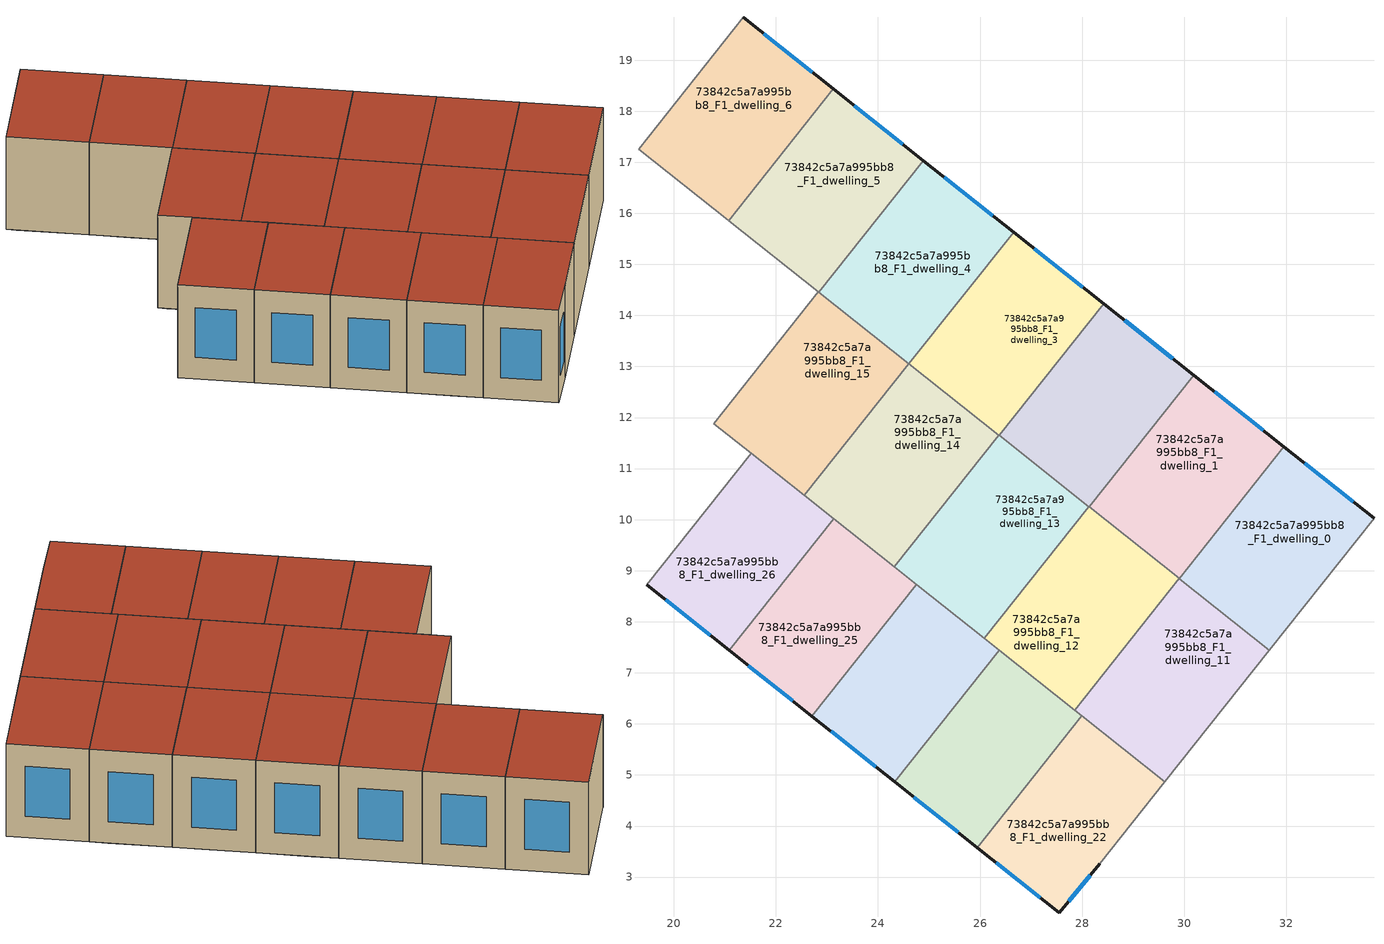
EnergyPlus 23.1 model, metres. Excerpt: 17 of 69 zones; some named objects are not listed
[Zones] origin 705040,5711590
73842c5a7a995bb8_F1_dwelling_0
 floor to 73842c5a7a995bb8_F0_dwelling_0 (EU_floor_Construction): 33.71,10.03 32.18,8.09 30.41,9.49 31.95,11.43 z3
 floor to 73842c5a7a995bb8_F0_dwelling_9 (EU_floor_Construction): 32.18,8.09 31.67,7.45 29.9,8.85 30.41,9.49 z3
 wall outside (EU_wall_Construction): 33.71,10.03 31.95,11.43 z3:6
 wall adiabatic (EU_wall_Construction): 31.67,7.45 33.71,10.03 z3:6
 wall to 73842c5a7a995bb8_F1_dwelling_1 (EU_wall_Construction): 31.95,11.43 29.9,8.85 z3:6
 wall to 73842c5a7a995bb8_F1_dwelling_11 (EU_wall_Construction): 29.9,8.85 31.67,7.45 z3:6
 window (EU_Window_Construction): 33.31,10.35 32.36,11.1 z3.69:5.31
 roof outside (EU_roof_Construction): 31.67,7.45 33.71,10.03 31.95,11.43 29.9,8.85 z6
73842c5a7a995bb8_F1_dwelling_1
 floor to 73842c5a7a995bb8_F0_dwelling_1 (EU_floor_Construction): 31.56,11.74 30.02,9.8 28.65,10.89 30.19,12.83 z3
 floor to 73842c5a7a995bb8_F0_dwelling_0 (EU_floor_Construction): 31.95,11.43 30.41,9.49 30.02,9.8 31.56,11.74 z3
 floor to 73842c5a7a995bb8_F0_dwelling_10 (EU_floor_Construction): 29.75,10.02 29.24,9.37 28.14,10.25 28.65,10.89 z3
 floor to 73842c5a7a995bb8_F0_dwelling_9 (EU_floor_Construction): 30.41,9.49 29.9,8.85 29.24,9.37 29.75,10.02 z3
 wall outside (EU_wall_Construction): 31.95,11.43 30.19,12.83 z3:6
 wall to 73842c5a7a995bb8_F1_dwelling_2 (EU_wall_Construction): 30.19,12.83 28.14,10.25 z3:6
 wall to 73842c5a7a995bb8_F1_dwelling_12 (EU_wall_Construction): 28.14,10.25 29.9,8.85 z3:6
 window (EU_Window_Construction): 31.54,11.75 30.59,12.5 z3.69:5.31
 roof outside (EU_roof_Construction): 29.9,8.85 31.95,11.43 30.19,12.83 28.14,10.25 z6
73842c5a7a995bb8_F1_dwelling_11
 floor to 73842c5a7a995bb8_F0_dwelling_9 (EU_floor_Construction): 31.67,7.45 30.64,6.16 28.87,7.56 29.9,8.85 z3
 floor adiabatic (EU_floor_Construction): 30.64,6.16 29.62,4.87 27.85,6.27 28.87,7.56 z3
 wall adiabatic (EU_wall_Construction): 29.62,4.87 31.67,7.45 z3:6
 wall to 73842c5a7a995bb8_F1_dwelling_12 (EU_wall_Construction): 29.9,8.85 27.85,6.27 z3:6
 wall to 73842c5a7a995bb8_F1_dwelling_22 (EU_wall_Construction): 27.99,6.16 29.62,4.87 z3:6
 wall to 73842c5a7a995bb8_F1_dwelling_23 (EU_wall_Construction): 27.85,6.27 27.99,6.16 z3:6
 roof outside (EU_roof_Construction): 29.62,4.87 31.67,7.45 29.9,8.85 27.85,6.27 z6
73842c5a7a995bb8_F1_dwelling_12
 floor to 73842c5a7a995bb8_F0_dwelling_18 (EU_floor_Construction): 28.24,8.12 28.21,8.08 28.48,7.87 27.46,6.58 26.08,7.67 27.14,9 z3
 floor to 73842c5a7a995bb8_F0_dwelling_10 (EU_floor_Construction): 29.24,9.37 28.24,8.12 27.14,9 28.13,10.25 z3
 floor to 73842c5a7a995bb8_F0_dwelling_9 (EU_floor_Construction): 29.9,8.85 28.87,7.56 28.21,8.08 29.24,9.37 z3
 floor to 73842c5a7a995bb8_F0_dwelling_17 (EU_floor_Construction): 28.87,7.56 27.85,6.27 27.46,6.58 28.48,7.87 z3
 wall to 73842c5a7a995bb8_F1_dwelling_13 (EU_wall_Construction): 28.13,10.25 26.08,7.67 z3:6
 wall to 73842c5a7a995bb8_F1_dwelling_23 (EU_wall_Construction): 26.38,7.44 27.85,6.27 z3:6
 wall to 73842c5a7a995bb8_F1_dwelling_24 (EU_wall_Construction): 26.09,7.67 26.38,7.44 z3:6
 roof outside (EU_roof_Construction): 27.85,6.27 29.9,8.85 28.13,10.25 26.08,7.67 z6
73842c5a7a995bb8_F1_dwelling_13
 floor to 73842c5a7a995bb8_F0_dwelling_10 (EU_floor_Construction): 28.13,10.25 27.14,9 25.82,10.05 26.81,11.3 z3
 floor to 73842c5a7a995bb8_F0_dwelling_19 (EU_floor_Construction): 26.32,9.58 25.3,8.3 24.32,9.08 25.34,10.36 z3
 floor to 73842c5a7a995bb8_F0_dwelling_18 (EU_floor_Construction): 26.32,9.58 25.34,10.36 25.79,10.01 25.82,10.05 27.14,9 26.08,7.67 25.3,8.3 z3
 floor to 73842c5a7a995bb8_F0_dwelling_11 (EU_floor_Construction): 26.81,11.3 25.82,10.05 25.79,10.01 25.34,10.37 26.37,11.65 z3
 wall to 73842c5a7a995bb8_F1_dwelling_14 (EU_wall_Construction): 26.37,11.65 24.32,9.08 z3:6
 wall to 73842c5a7a995bb8_F1_dwelling_24 (EU_wall_Construction): 24.76,8.73 26.08,7.67 z3:6
 wall to 73842c5a7a995bb8_F1_dwelling_2 (EU_wall_Construction): 28.13,10.25 26.37,11.65 z3:6
 wall to 73842c5a7a995bb8_F1_dwelling_25 (EU_wall_Construction): 24.32,9.08 24.76,8.73 z3:6
 roof outside (EU_roof_Construction): 26.08,7.67 28.13,10.25 26.37,11.65 24.32,9.08 z6
73842c5a7a995bb8_F1_dwelling_14
 floor to 73842c5a7a995bb8_F0_dwelling_11 (EU_floor_Construction): 26.37,11.65 25.34,10.37 23.58,11.77 24.6,13.06 z3
 floor to 73842c5a7a995bb8_F0_dwelling_20 (EU_floor_Construction): 24.17,11.3 23.14,10.01 22.55,10.48 23.58,11.77 z3
 floor adiabatic (EU_floor_Construction): 24.17,11.3 23.58,11.77 25.34,10.37 24.32,9.08 23.14,10.01 z3
 wall to 73842c5a7a995bb8_F1_dwelling_15 (EU_wall_Construction): 24.6,13.06 22.55,10.48 z3:6
 wall to 73842c5a7a995bb8_F1_dwelling_25 (EU_wall_Construction): 23.14,10.02 24.32,9.08 z3:6
 wall to 73842c5a7a995bb8_F1_dwelling_3 (EU_wall_Construction): 26.37,11.65 24.61,13.05 z3:6
 wall to 73842c5a7a995bb8_F1_dwelling_26 (EU_wall_Construction): 22.55,10.48 23.14,10.02 z3:6
 roof outside (EU_roof_Construction): 24.32,9.08 26.37,11.65 24.6,13.06 22.55,10.48 z6
73842c5a7a995bb8_F1_dwelling_15
 floor to 73842c5a7a995bb8_F0_dwelling_20 (EU_floor_Construction): 23.58,11.77 22.55,10.48 20.98,11.73 22.01,13.02 z3
 floor to 73842c5a7a995bb8_F0_dwelling_21 (EU_floor_Construction): 22.01,13.02 20.98,11.73 20.79,11.88 21.81,13.17 z3
 floor adiabatic (EU_floor_Construction): 24.6,13.06 23.58,11.77 21.81,13.17 22.83,14.46 z3
 wall to 73842c5a7a995bb8_F1_dwelling_16 (EU_wall_Construction): 22.83,14.46 20.79,11.88 z3:6
 wall to 73842c5a7a995bb8_F1_dwelling_26 (EU_wall_Construction): 21.52,11.3 22.55,10.48 z3:6
 wall to 73842c5a7a995bb8_F1_dwelling_4 (EU_wall_Construction): 24.6,13.06 22.84,14.45 z3:6
 wall to 73842c5a7a995bb8_F1_dwelling_27 (EU_wall_Construction): 20.79,11.88 21.52,11.3 z3:6
 wall to 73842c5a7a995bb8_F1_dwelling_5 (EU_wall_Construction): 22.84,14.45 22.83,14.46 z3:6
 roof outside (EU_roof_Construction): 22.55,10.48 24.6,13.06 22.83,14.46 20.79,11.88 z6
73842c5a7a995bb8_F1_dwelling_2
 floor to 73842c5a7a995bb8_F0_dwelling_2 (EU_floor_Construction): 29.4,13.45 27.87,11.51 26.88,12.29 28.42,14.23 z3
 floor to 73842c5a7a995bb8_F0_dwelling_1 (EU_floor_Construction): 30.19,12.83 28.65,10.89 27.87,11.51 29.4,13.45 z3
 floor to 73842c5a7a995bb8_F0_dwelling_10 (EU_floor_Construction): 28.65,10.89 28.14,10.25 26.81,11.3 27.32,11.95 z3
 floor to 73842c5a7a995bb8_F0_dwelling_11 (EU_floor_Construction): 27.32,11.95 26.81,11.3 26.37,11.65 26.88,12.29 z3
 wall outside (EU_wall_Construction): 30.19,12.83 28.42,14.23 z3:6
 wall to 73842c5a7a995bb8_F1_dwelling_3 (EU_wall_Construction): 28.42,14.23 26.37,11.65 z3:6
 window (EU_Window_Construction): 29.78,13.15 28.83,13.9 z3.69:5.31
 roof outside (EU_roof_Construction): 28.14,10.25 30.19,12.83 28.42,14.23 26.37,11.65 z6
73842c5a7a995bb8_F1_dwelling_22
 floor to 73842c5a7a995bb8_F0_dwelling_17 (EU_floor_Construction): 29.62,4.87 29.11,4.22 27.48,5.51 27.99,6.16 z3
 floor to 73842c5a7a995bb8_F0_dwelling_26 (EU_floor_Construction): 29.11,4.22 28.34,3.26 27.55,2.3 25.95,3.58 27.48,5.51 z3
 wall outside (EU_wall_Construction): 25.95,3.58 27.55,2.3 28.34,3.26 z3:6
 wall adiabatic (EU_wall_Construction): 28.34,3.26 29.62,4.87 z3:6
 wall to 73842c5a7a995bb8_F1_dwelling_23 (EU_wall_Construction): 27.99,6.16 25.95,3.58 z3:6
 window (EU_Window_Construction): 27.74,2.53 28.16,3.04 / 26.32,3.28 27.18,2.6 z3.69:5.31
 roof outside (EU_roof_Construction): 28.34,3.26 29.62,4.87 27.99,6.16 25.95,3.58 27.55,2.3 z6
73842c5a7a995bb8_F1_dwelling_23
 floor to 73842c5a7a995bb8_F0_dwelling_27 (EU_floor_Construction): 26.94,5.94 25.41,4.01 24.33,4.87 25.86,6.8 z3
 floor to 73842c5a7a995bb8_F0_dwelling_18 (EU_floor_Construction): 27.46,6.58 26.95,5.94 25.86,6.8 26.38,7.44 z3
 floor to 73842c5a7a995bb8_F0_dwelling_26 (EU_floor_Construction): 27.48,5.51 25.95,3.58 25.41,4.01 26.95,5.94 z3
 floor to 73842c5a7a995bb8_F0_dwelling_17 (EU_floor_Construction): 27.99,6.16 27.48,5.51 26.95,5.94 27.46,6.58 z3
 wall outside (EU_wall_Construction): 24.33,4.87 25.95,3.58 z3:6
 wall to 73842c5a7a995bb8_F1_dwelling_24 (EU_wall_Construction): 26.38,7.44 24.33,4.87 z3:6
 window (EU_Window_Construction): 24.7,4.57 25.57,3.88 z3.69:5.31
 roof outside (EU_roof_Construction): 25.95,3.58 27.99,6.16 26.38,7.44 24.33,4.87 z6
73842c5a7a995bb8_F1_dwelling_24
 floor to 73842c5a7a995bb8_F0_dwelling_28 (EU_floor_Construction): 24.78,7.66 23.25,5.72 22.71,6.15 24.24,8.09 z3
 floor to 73842c5a7a995bb8_F0_dwelling_27 (EU_floor_Construction): 25.86,6.8 24.33,4.87 23.25,5.72 24.78,7.66 z3
 floor to 73842c5a7a995bb8_F0_dwelling_18 (EU_floor_Construction): 26.38,7.44 25.86,6.8 24.79,7.65 25.3,8.3 z3
 floor to 73842c5a7a995bb8_F0_dwelling_19 (EU_floor_Construction): 25.3,8.3 24.79,7.65 24.24,8.09 24.76,8.73 z3
 wall outside (EU_wall_Construction): 22.71,6.15 24.33,4.87 z3:6
 wall to 73842c5a7a995bb8_F1_dwelling_25 (EU_wall_Construction): 24.76,8.73 22.71,6.15 z3:6
 window (EU_Window_Construction): 23.08,5.85 23.95,5.16 z3.69:5.31
 roof outside (EU_roof_Construction): 24.33,4.87 26.38,7.44 24.76,8.73 22.71,6.15 z6
73842c5a7a995bb8_F1_dwelling_25
 floor to 73842c5a7a995bb8_F0_dwelling_28 (EU_floor_Construction): 24.24,8.09 22.71,6.15 21.09,7.44 22.62,9.37 z3
 floor to 73842c5a7a995bb8_F0_dwelling_19 (EU_floor_Construction): 24.76,8.73 24.24,8.09 22.63,9.37 23.14,10.01 z3
 wall outside (EU_wall_Construction): 21.09,7.44 22.71,6.15 z3:6
 wall to 73842c5a7a995bb8_F1_dwelling_26 (EU_wall_Construction): 23.14,10.01 21.09,7.44 z3:6
 window (EU_Window_Construction): 21.46,7.14 22.33,6.45 z3.69:5.31
 roof outside (EU_roof_Construction): 22.71,6.15 24.76,8.73 23.14,10.01 21.09,7.44 z6
73842c5a7a995bb8_F1_dwelling_26
 floor to 73842c5a7a995bb8_F0_dwelling_20 (EU_floor_Construction): 23.14,10.01 22.62,9.37 21,10.66 21.52,11.3 z3
 floor to 73842c5a7a995bb8_F0_dwelling_29 (EU_floor_Construction): 22.62,9.37 21.09,7.44 19.47,8.73 21,10.66 z3
 wall outside (EU_wall_Construction): 19.47,8.72 21.09,7.44 z3:6
 wall to 73842c5a7a995bb8_F1_dwelling_27 (EU_wall_Construction): 21.52,11.3 19.47,8.72 z3:6
 window (EU_Window_Construction): 19.84,8.43 20.71,7.74 z3.69:5.31
 roof outside (EU_roof_Construction): 21.09,7.44 23.14,10.01 21.52,11.3 19.47,8.72 z6
73842c5a7a995bb8_F1_dwelling_3
 floor to 73842c5a7a995bb8_F0_dwelling_11 (EU_floor_Construction): 26.88,12.29 26.37,11.65 24.61,13.05 25.12,13.7 z3
 floor to 73842c5a7a995bb8_F0_dwelling_3 (EU_floor_Construction): 27.25,15.16 25.71,13.23 25.12,13.7 26.66,15.63 z3
 floor adiabatic (EU_floor_Construction): 28.42,14.23 26.88,12.29 25.71,13.23 27.25,15.16 z3
 wall outside (EU_wall_Construction): 28.42,14.23 26.66,15.63 z3:6
 wall to 73842c5a7a995bb8_F1_dwelling_4 (EU_wall_Construction): 26.66,15.63 24.61,13.05 z3:6
 window (EU_Window_Construction): 28.01,14.55 27.06,15.31 z3.69:5.31
 roof outside (EU_roof_Construction): 26.37,11.65 28.42,14.23 26.66,15.63 24.61,13.05 z6
73842c5a7a995bb8_F1_dwelling_4
 floor to 73842c5a7a995bb8_F0_dwelling_12 (EU_floor_Construction): 24.89,13.88 24.38,13.23 22.84,14.45 23.35,15.1 z3
 floor adiabatic (EU_floor_Construction): 26.66,15.63 24.61,13.05 24.38,13.23 24.89,13.88 23.35,15.1 24.89,17.03 z3
 wall outside (EU_wall_Construction): 26.66,15.63 24.89,17.03 z3:6
 wall to 73842c5a7a995bb8_F1_dwelling_5 (EU_wall_Construction): 24.89,17.03 22.84,14.45 z3:6
 window (EU_Window_Construction): 26.25,15.96 25.3,16.71 z3.69:5.31
 roof outside (EU_roof_Construction): 24.61,13.05 26.66,15.63 24.89,17.03 22.84,14.45 z6
73842c5a7a995bb8_F1_dwelling_5
 floor to 73842c5a7a995bb8_F0_dwelling_4 (EU_floor_Construction): 24.89,17.03 23.35,15.1 21.59,16.5 23.12,18.43 z3
 floor to 73842c5a7a995bb8_F0_dwelling_13 (EU_floor_Construction): 22.46,15.8 21.95,15.16 21.08,15.86 21.59,16.5 z3
 floor to 73842c5a7a995bb8_F0_dwelling_12 (EU_floor_Construction): 23.35,15.1 22.84,14.45 21.95,15.16 22.46,15.8 z3
 wall outside (EU_wall_Construction): 24.89,17.03 23.12,18.43 z3:6
 wall to 73842c5a7a995bb8_F1_dwelling_6 (EU_wall_Construction): 23.12,18.43 21.08,15.86 z3:6
 wall to 73842c5a7a995bb8_F1_dwelling_16 (EU_wall_Construction): 21.08,15.86 22.83,14.46 z3:6
 window (EU_Window_Construction): 24.48,17.36 23.53,18.11 z3.69:5.31
 roof outside (EU_roof_Construction): 22.84,14.45 24.89,17.03 23.12,18.43 21.08,15.86 z6
73842c5a7a995bb8_F1_dwelling_6
 floor to 73842c5a7a995bb8_F0_dwelling_5 (EU_floor_Construction): 22.93,18.59 21.39,16.66 19.82,17.9 21.36,19.84 z3
 floor to 73842c5a7a995bb8_F0_dwelling_4 (EU_floor_Construction): 23.12,18.43 21.59,16.5 21.39,16.66 22.93,18.59 z3
 floor to 73842c5a7a995bb8_F0_dwelling_14 (EU_floor_Construction): 20.04,17.73 19.52,17.09 19.31,17.26 19.82,17.9 z3
 floor to 73842c5a7a995bb8_F0_dwelling_13 (EU_floor_Construction): 21.59,16.5 21.08,15.86 19.52,17.09 20.04,17.73 z3
 wall outside (EU_wall_Construction): 23.12,18.43 21.36,19.84 z3:6
 wall to 73842c5a7a995bb8_F1_dwelling_7 (EU_wall_Construction): 21.36,19.84 19.31,17.26 z3:6
 wall to 73842c5a7a995bb8_F1_dwelling_17 (EU_wall_Construction): 19.31,17.26 21.07,15.86 z3:6
 window (EU_Window_Construction): 22.72,18.76 21.77,19.51 z3.69:5.31
 roof outside (EU_roof_Construction): 21.08,15.86 23.12,18.43 21.36,19.84 19.31,17.26 z6
[Building]
EU S2 Campaign: North Axis=0; Terrain=City; Solar Distribution=FullExterior
[Site:Location]
London: Latitude=51.5; Longitude=-0.5; Time Zone=0; Elevation=25
[SizingPeriod:WeatherFileDays]
AnnualSizingPeriod: Begin Month=1; Begin Day of Month=1; End Month=12; End Day of Month=31; Day of Week for Start Day=Monday; Use Weather File Daylight Saving Period=No; Use Weather File Rain and Snow Indicators=No
[MATERIAL]
EU_InternalMass_Material: Roughness=MediumRough; Thickness=0.1; Conductivity=1; Density=1800; Specific Heat=900; Thermal Absorptance=0.9; Solar Absorptance=0.7; Visible Absorptance=0.7
[MATERIAL:NOMASS] Roughness=MediumRough; Thermal Absorptance=0.9; Solar Absorptance=0.7; Visible Absorptance=0.7
Name | Thermal Resistance
EU_wall_NoMass | 0.635353
EU_roof_NoMass | 0.675062
EU_floor_NoMass | 1.96382
[WINDOWMATERIAL:SIMPLEGLAZINGSYSTEM]
EU_Window_SimpleGlazing: UFactor=2.96269; Solar Heat Gain Coefficient=0.76; Visible Transmittance=0.76
[CONSTRUCTION]
EU_wall_Construction: EU_wall_NoMass
EU_roof_Construction: EU_roof_NoMass
EU_floor_Construction: EU_floor_NoMass
EU_InternalMass_Construction: EU_InternalMass_Material
EU_Window_Construction: EU_Window_SimpleGlazing
[ZONE] Type=1; Multiplier=1; Ceiling Height=autocalculate; Floor Area=autocalculate; Part of Total Floor Area=Yes
Name | Volume
73842c5a7a995bb8_F1_dwelling_0 | 22.2708
73842c5a7a995bb8_F1_dwelling_1 | 22.2788
73842c5a7a995bb8_F1_dwelling_11 | 22.2781
73842c5a7a995bb8_F1_dwelling_12 | 22.281
73842c5a7a995bb8_F1_dwelling_13 | 22.2737
73842c5a7a995bb8_F1_dwelling_14 | 22.2686
73842c5a7a995bb8_F1_dwelling_15 | 22.2854
73842c5a7a995bb8_F1_dwelling_2 | 22.2656
73842c5a7a995bb8_F1_dwelling_22 | 20.4192
73842c5a7a995bb8_F1_dwelling_23 | 20.4133
73842c5a7a995bb8_F1_dwelling_24; 73842c5a7a995bb8_F1_dwelling_26 | 20.428
73842c5a7a995bb8_F1_dwelling_25 | 20.4141
73842c5a7a995bb8_F1_dwelling_3 | 22.2876
73842c5a7a995bb8_F1_dwelling_4 | 22.262
73842c5a7a995bb8_F1_dwelling_5 | 22.2839
73842c5a7a995bb8_F1_dwelling_6 | 22.2693
[INTERNALMASS] Construction=EU_InternalMass_Construction
Name | Zone or ZoneList | Surface Area
73842c5a7a995bb8_F1_dwelling_0_EU_InternalMass | 73842c5a7a995bb8_F1_dwelling_0 | 7.42376
73842c5a7a995bb8_F1_dwelling_1_EU_InternalMass | 73842c5a7a995bb8_F1_dwelling_1 | 7.4264
73842c5a7a995bb8_F1_dwelling_2_EU_InternalMass | 73842c5a7a995bb8_F1_dwelling_2 | 7.42177
73842c5a7a995bb8_F1_dwelling_3_EU_InternalMass | 73842c5a7a995bb8_F1_dwelling_3 | 7.42912
73842c5a7a995bb8_F1_dwelling_4_EU_InternalMass | 73842c5a7a995bb8_F1_dwelling_4 | 7.42059
73842c5a7a995bb8_F1_dwelling_5_EU_InternalMass | 73842c5a7a995bb8_F1_dwelling_5 | 7.42786
73842c5a7a995bb8_F1_dwelling_6_EU_InternalMass | 73842c5a7a995bb8_F1_dwelling_6 | 7.42323
73842c5a7a995bb8_F1_dwelling_11_EU_InternalMass | 73842c5a7a995bb8_F1_dwelling_11 | 7.42609
73842c5a7a995bb8_F1_dwelling_12_EU_InternalMass | 73842c5a7a995bb8_F1_dwelling_12 | 7.42668
73842c5a7a995bb8_F1_dwelling_13_EU_InternalMass | 73842c5a7a995bb8_F1_dwelling_13 | 7.42469
73842c5a7a995bb8_F1_dwelling_14_EU_InternalMass | 73842c5a7a995bb8_F1_dwelling_14 | 7.42264
73842c5a7a995bb8_F1_dwelling_15_EU_InternalMass | 73842c5a7a995bb8_F1_dwelling_15 | 7.42873
73842c5a7a995bb8_F1_dwelling_22_EU_InternalMass | 73842c5a7a995bb8_F1_dwelling_22 | 6.80652
73842c5a7a995bb8_F1_dwelling_23_EU_InternalMass | 73842c5a7a995bb8_F1_dwelling_23 | 6.8046
73842c5a7a995bb8_F1_dwelling_24_EU_InternalMass | 73842c5a7a995bb8_F1_dwelling_24 | 6.80923
73842c5a7a995bb8_F1_dwelling_25_EU_InternalMass | 73842c5a7a995bb8_F1_dwelling_25 | 6.8046
73842c5a7a995bb8_F1_dwelling_26_EU_InternalMass | 73842c5a7a995bb8_F1_dwelling_26 | 6.80923
[OTHEREQUIPMENT] Fuel Type=Electricity; Design Level Calculation Method=Watts/Area; Power per Zone Floor Area=1; Fraction Latent=0; Fraction Radiant=0; Fraction Lost=0; Carbon Dioxide Generation Rate=0; EndUse Subcategory=EU_Step8_InternalGains
Name | Zone or ZoneList or Space or SpaceList | Schedule
EU_Step8_InternalGain_73842c5a7a995bb8_F1_dwelling_0_f000 | 73842c5a7a995bb8_F1_dwelling_0 | EU_Step8_GainSchedule_73842c5a7a995bb8_F1_dwelling_0_f000
EU_Step8_InternalGain_73842c5a7a995bb8_F1_dwelling_1_f000 | 73842c5a7a995bb8_F1_dwelling_1 | EU_Step8_GainSchedule_73842c5a7a995bb8_F1_dwelling_1_f000
EU_Step8_InternalGain_73842c5a7a995bb8_F1_dwelling_2_f000 | 73842c5a7a995bb8_F1_dwelling_2 | EU_Step8_GainSchedule_73842c5a7a995bb8_F1_dwelling_2_f000
EU_Step8_InternalGain_73842c5a7a995bb8_F1_dwelling_3_f000 | 73842c5a7a995bb8_F1_dwelling_3 | EU_Step8_GainSchedule_73842c5a7a995bb8_F1_dwelling_3_f000
EU_Step8_InternalGain_73842c5a7a995bb8_F1_dwelling_4_f000 | 73842c5a7a995bb8_F1_dwelling_4 | EU_Step8_GainSchedule_73842c5a7a995bb8_F1_dwelling_4_f000
EU_Step8_InternalGain_73842c5a7a995bb8_F1_dwelling_5_f000 | 73842c5a7a995bb8_F1_dwelling_5 | EU_Step8_GainSchedule_73842c5a7a995bb8_F1_dwelling_5_f000
EU_Step8_InternalGain_73842c5a7a995bb8_F1_dwelling_6_f000 | 73842c5a7a995bb8_F1_dwelling_6 | EU_Step8_GainSchedule_73842c5a7a995bb8_F1_dwelling_6_f000
EU_Step8_InternalGain_73842c5a7a995bb8_F1_dwelling_11_f000 | 73842c5a7a995bb8_F1_dwelling_11 | EU_Step8_GainSchedule_73842c5a7a995bb8_F1_dwelling_11_f000
EU_Step8_InternalGain_73842c5a7a995bb8_F1_dwelling_12_f000 | 73842c5a7a995bb8_F1_dwelling_12 | EU_Step8_GainSchedule_73842c5a7a995bb8_F1_dwelling_12_f000
EU_Step8_InternalGain_73842c5a7a995bb8_F1_dwelling_13_f000 | 73842c5a7a995bb8_F1_dwelling_13 | EU_Step8_GainSchedule_73842c5a7a995bb8_F1_dwelling_13_f000
EU_Step8_InternalGain_73842c5a7a995bb8_F1_dwelling_14_f000 | 73842c5a7a995bb8_F1_dwelling_14 | EU_Step8_GainSchedule_73842c5a7a995bb8_F1_dwelling_14_f000
EU_Step8_InternalGain_73842c5a7a995bb8_F1_dwelling_15_f000 | 73842c5a7a995bb8_F1_dwelling_15 | EU_Step8_GainSchedule_73842c5a7a995bb8_F1_dwelling_15_f000
EU_Step8_InternalGain_73842c5a7a995bb8_F1_dwelling_22_f000 | 73842c5a7a995bb8_F1_dwelling_22 | EU_Step8_GainSchedule_73842c5a7a995bb8_F1_dwelling_22_f000
EU_Step8_InternalGain_73842c5a7a995bb8_F1_dwelling_23_f000 | 73842c5a7a995bb8_F1_dwelling_23 | EU_Step8_GainSchedule_73842c5a7a995bb8_F1_dwelling_23_f000
EU_Step8_InternalGain_73842c5a7a995bb8_F1_dwelling_24_f000 | 73842c5a7a995bb8_F1_dwelling_24 | EU_Step8_GainSchedule_73842c5a7a995bb8_F1_dwelling_24_f000
EU_Step8_InternalGain_73842c5a7a995bb8_F1_dwelling_25_f000 | 73842c5a7a995bb8_F1_dwelling_25 | EU_Step8_GainSchedule_73842c5a7a995bb8_F1_dwelling_25_f000
EU_Step8_InternalGain_73842c5a7a995bb8_F1_dwelling_26_f000 | 73842c5a7a995bb8_F1_dwelling_26 | EU_Step8_GainSchedule_73842c5a7a995bb8_F1_dwelling_26_f000
[ZONEVENTILATION:DESIGNFLOWRATE] Schedule=EU_AlwaysOn; Design Flow Rate Calculation Method=AirChanges/Hour; Air Changes per Hour=0.555504; Ventilation Type=Natural; Fan Pressure Rise=0; Fan Total Efficiency=1; Constant Term Coefficient=1; Temperature Term Coefficient=0; Velocity Term Coefficient=0; Velocity Squared Term Coefficient=0; Minimum Indoor Temperature=-100; Maximum Indoor Temperature=100; Delta Temperature=-100; Minimum Outdoor Temperature=-100; Maximum Outdoor Temperature=100; Maximum Wind Speed=40
Name | Zone or ZoneList or Space or SpaceList
EU_ConstantAir_73842c5a7a995bb8_F1_dwelling_0 | 73842c5a7a995bb8_F1_dwelling_0
EU_ConstantAir_73842c5a7a995bb8_F1_dwelling_1 | 73842c5a7a995bb8_F1_dwelling_1
EU_ConstantAir_73842c5a7a995bb8_F1_dwelling_2 | 73842c5a7a995bb8_F1_dwelling_2
EU_ConstantAir_73842c5a7a995bb8_F1_dwelling_3 | 73842c5a7a995bb8_F1_dwelling_3
EU_ConstantAir_73842c5a7a995bb8_F1_dwelling_4 | 73842c5a7a995bb8_F1_dwelling_4
EU_ConstantAir_73842c5a7a995bb8_F1_dwelling_5 | 73842c5a7a995bb8_F1_dwelling_5
EU_ConstantAir_73842c5a7a995bb8_F1_dwelling_6 | 73842c5a7a995bb8_F1_dwelling_6
EU_ConstantAir_73842c5a7a995bb8_F1_dwelling_11 | 73842c5a7a995bb8_F1_dwelling_11
EU_ConstantAir_73842c5a7a995bb8_F1_dwelling_12 | 73842c5a7a995bb8_F1_dwelling_12
EU_ConstantAir_73842c5a7a995bb8_F1_dwelling_13 | 73842c5a7a995bb8_F1_dwelling_13
EU_ConstantAir_73842c5a7a995bb8_F1_dwelling_14 | 73842c5a7a995bb8_F1_dwelling_14
EU_ConstantAir_73842c5a7a995bb8_F1_dwelling_15 | 73842c5a7a995bb8_F1_dwelling_15
EU_ConstantAir_73842c5a7a995bb8_F1_dwelling_22 | 73842c5a7a995bb8_F1_dwelling_22
EU_ConstantAir_73842c5a7a995bb8_F1_dwelling_23 | 73842c5a7a995bb8_F1_dwelling_23
EU_ConstantAir_73842c5a7a995bb8_F1_dwelling_24 | 73842c5a7a995bb8_F1_dwelling_24
EU_ConstantAir_73842c5a7a995bb8_F1_dwelling_25 | 73842c5a7a995bb8_F1_dwelling_25
EU_ConstantAir_73842c5a7a995bb8_F1_dwelling_26 | 73842c5a7a995bb8_F1_dwelling_26
[HVACTEMPLATE:ZONE:IDEALLOADSAIRSYSTEM] System Availability Schedule=EU_AlwaysOn; Maximum Heating Supply Air Temperature=50; Minimum Cooling Supply Air Temperature=13; Maximum Heating Supply Air Humidity Ratio=0.0156; Minimum Cooling Supply Air Humidity Ratio=0.0077; Heating Limit=NoLimit; Cooling Limit=NoLimit; Heating Availability Schedule=EU_AlwaysOn; Cooling Availability Schedule=EU_CoolingOff; Dehumidification Control Type=ConstantSensibleHeatRatio; Cooling Sensible Heat Ratio=0.7; Dehumidification Setpoint=60; Humidification Control Type=None; Humidification Setpoint=30; Outdoor Air Method=None; Outdoor Air Flow Rate per Person=0.00944; Outdoor Air Flow Rate per Zone Floor Area=0; Outdoor Air Flow Rate per Zone=0; Demand Controlled Ventilation Type=None; Outdoor Air Economizer Type=NoEconomizer; Heat Recovery Type=None; Sensible Heat Recovery Effectiveness=0.7; Latent Heat Recovery Effectiveness=0.65
Name | Template Thermostat
73842c5a7a995bb8_F1_dwelling_0 | EU_HeatOnly_73842c5a7a995bb8_F1_dwelling_0
73842c5a7a995bb8_F1_dwelling_1 | EU_HeatOnly_73842c5a7a995bb8_F1_dwelling_1
73842c5a7a995bb8_F1_dwelling_2 | EU_HeatOnly_73842c5a7a995bb8_F1_dwelling_2
73842c5a7a995bb8_F1_dwelling_3 | EU_HeatOnly_73842c5a7a995bb8_F1_dwelling_3
73842c5a7a995bb8_F1_dwelling_4 | EU_HeatOnly_73842c5a7a995bb8_F1_dwelling_4
73842c5a7a995bb8_F1_dwelling_5 | EU_HeatOnly_73842c5a7a995bb8_F1_dwelling_5
73842c5a7a995bb8_F1_dwelling_6 | EU_HeatOnly_73842c5a7a995bb8_F1_dwelling_6
73842c5a7a995bb8_F1_dwelling_11 | EU_HeatOnly_73842c5a7a995bb8_F1_dwelling_11
73842c5a7a995bb8_F1_dwelling_12 | EU_HeatOnly_73842c5a7a995bb8_F1_dwelling_12
73842c5a7a995bb8_F1_dwelling_13 | EU_HeatOnly_73842c5a7a995bb8_F1_dwelling_13
73842c5a7a995bb8_F1_dwelling_14 | EU_HeatOnly_73842c5a7a995bb8_F1_dwelling_14
73842c5a7a995bb8_F1_dwelling_15 | EU_HeatOnly_73842c5a7a995bb8_F1_dwelling_15
73842c5a7a995bb8_F1_dwelling_22 | EU_HeatOnly_73842c5a7a995bb8_F1_dwelling_22
73842c5a7a995bb8_F1_dwelling_23 | EU_HeatOnly_73842c5a7a995bb8_F1_dwelling_23
73842c5a7a995bb8_F1_dwelling_24 | EU_HeatOnly_73842c5a7a995bb8_F1_dwelling_24
73842c5a7a995bb8_F1_dwelling_25 | EU_HeatOnly_73842c5a7a995bb8_F1_dwelling_25
73842c5a7a995bb8_F1_dwelling_26 | EU_HeatOnly_73842c5a7a995bb8_F1_dwelling_26
[SIZING:ZONE] Zone Cooling Design Supply Air Temperature Input Method=SupplyAirTemperature; Zone Cooling Design Supply Air Temperature=13; Zone Heating Design Supply Air Temperature Input Method=SupplyAirTemperature; Zone Heating Design Supply Air Temperature=50; Zone Cooling Design Supply Air Humidity Ratio=0.008; Zone Heating Design Supply Air Humidity Ratio=0.008; Cooling Design Air Flow Method=DesignDay; Cooling Design Air Flow Rate=0; Cooling Minimum Air Flow per Zone Floor Area=0.000762; Cooling Minimum Air Flow=0; Cooling Minimum Air Flow Fraction=0.2; Heating Design Air Flow Method=DesignDay; Heating Design Air Flow Rate=0; Heating Maximum Air Flow per Zone Floor Area=0.002032; Heating Maximum Air Flow=0.141576; Heating Maximum Air Flow Fraction=0.3; Account for Dedicated Outdoor Air System=No; Dedicated Outdoor Air System Control Strategy=NeutralSupplyAir; Dedicated Outdoor Air Low Setpoint Temperature for Design=autosize; Dedicated Outdoor Air High Setpoint Temperature for Design=autosize; Zone Load Sizing Method=Sensible Load Only No Latent Load; Zone Latent Cooling Design Supply Air Humidity Ratio Input Method=HumidityRatioDifference; Zone Cooling Design Supply Air Humidity Ratio Difference=0.005; Zone Latent Heating Design Supply Air Humidity Ratio Input Method=HumidityRatioDifference; Zone Humidification Design Supply Air Humidity Ratio Difference=0.005
73842c5a7a995bb8_F1_dwelling_0; 73842c5a7a995bb8_F1_dwelling_1; 73842c5a7a995bb8_F1_dwelling_2; 73842c5a7a995bb8_F1_dwelling_3; 73842c5a7a995bb8_F1_dwelling_4; 73842c5a7a995bb8_F1_dwelling_5; 73842c5a7a995bb8_F1_dwelling_6; 73842c5a7a995bb8_F1_dwelling_11; 73842c5a7a995bb8_F1_dwelling_12; 73842c5a7a995bb8_F1_dwelling_13; 73842c5a7a995bb8_F1_dwelling_14; 73842c5a7a995bb8_F1_dwelling_15; 73842c5a7a995bb8_F1_dwelling_22; 73842c5a7a995bb8_F1_dwelling_23; 73842c5a7a995bb8_F1_dwelling_24; 73842c5a7a995bb8_F1_dwelling_25; 73842c5a7a995bb8_F1_dwelling_26
[SCHEDULE:CONSTANT]
Name | Hourly Value
EU_AlwaysOn | 1
EU_CoolingOff | 0
[SCHEDULE:FILE] Column Number=1; Rows to Skip at Top=0; Number of Hours of Data=8760; Column Separator=Comma; Interpolate to Timestep=No; Minutes per Item=60; Adjust Schedule for Daylight Savings=Yes
Name | File
EU_Step8_GainSchedule_73842c5a7a995bb8_F1_dwelling_0_f000 | ../../schedules/73842c5a7a995bb8/73842c5a7a995bb8_F1_dwelling_0_f000_gain.csv
EU_Step8_GainSchedule_73842c5a7a995bb8_F1_dwelling_1_f000 | ../../schedules/73842c5a7a995bb8/73842c5a7a995bb8_F1_dwelling_1_f000_gain.csv
EU_Step8_GainSchedule_73842c5a7a995bb8_F1_dwelling_2_f000 | ../../schedules/73842c5a7a995bb8/73842c5a7a995bb8_F1_dwelling_2_f000_gain.csv
EU_Step8_GainSchedule_73842c5a7a995bb8_F1_dwelling_3_f000 | ../../schedules/73842c5a7a995bb8/73842c5a7a995bb8_F1_dwelling_3_f000_gain.csv
EU_Step8_GainSchedule_73842c5a7a995bb8_F1_dwelling_4_f000 | ../../schedules/73842c5a7a995bb8/73842c5a7a995bb8_F1_dwelling_4_f000_gain.csv
EU_Step8_GainSchedule_73842c5a7a995bb8_F1_dwelling_5_f000 | ../../schedules/73842c5a7a995bb8/73842c5a7a995bb8_F1_dwelling_5_f000_gain.csv
EU_Step8_GainSchedule_73842c5a7a995bb8_F1_dwelling_6_f000 | ../../schedules/73842c5a7a995bb8/73842c5a7a995bb8_F1_dwelling_6_f000_gain.csv
EU_Step8_GainSchedule_73842c5a7a995bb8_F1_dwelling_11_f000 | ../../schedules/73842c5a7a995bb8/73842c5a7a995bb8_F1_dwelling_11_f000_gain.csv
EU_Step8_GainSchedule_73842c5a7a995bb8_F1_dwelling_12_f000 | ../../schedules/73842c5a7a995bb8/73842c5a7a995bb8_F1_dwelling_12_f000_gain.csv
EU_Step8_GainSchedule_73842c5a7a995bb8_F1_dwelling_13_f000 | ../../schedules/73842c5a7a995bb8/73842c5a7a995bb8_F1_dwelling_13_f000_gain.csv
EU_Step8_GainSchedule_73842c5a7a995bb8_F1_dwelling_14_f000 | ../../schedules/73842c5a7a995bb8/73842c5a7a995bb8_F1_dwelling_14_f000_gain.csv
EU_Step8_GainSchedule_73842c5a7a995bb8_F1_dwelling_15_f000 | ../../schedules/73842c5a7a995bb8/73842c5a7a995bb8_F1_dwelling_15_f000_gain.csv
EU_Step8_GainSchedule_73842c5a7a995bb8_F1_dwelling_22_f000 | ../../schedules/73842c5a7a995bb8/73842c5a7a995bb8_F1_dwelling_22_f000_gain.csv
EU_Step8_GainSchedule_73842c5a7a995bb8_F1_dwelling_23_f000 | ../../schedules/73842c5a7a995bb8/73842c5a7a995bb8_F1_dwelling_23_f000_gain.csv
EU_Step8_GainSchedule_73842c5a7a995bb8_F1_dwelling_24_f000 | ../../schedules/73842c5a7a995bb8/73842c5a7a995bb8_F1_dwelling_24_f000_gain.csv
EU_Step8_GainSchedule_73842c5a7a995bb8_F1_dwelling_25_f000 | ../../schedules/73842c5a7a995bb8/73842c5a7a995bb8_F1_dwelling_25_f000_gain.csv
EU_Step8_GainSchedule_73842c5a7a995bb8_F1_dwelling_26_f000 | ../../schedules/73842c5a7a995bb8/73842c5a7a995bb8_F1_dwelling_26_f000_gain.csv
